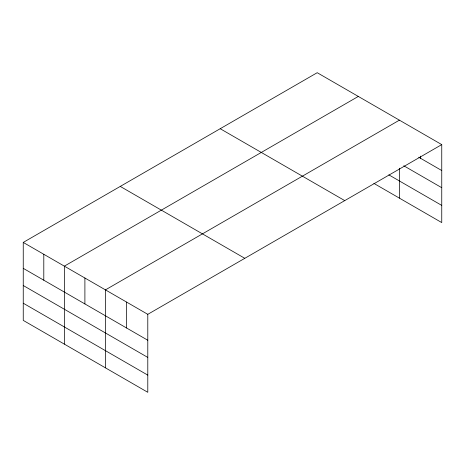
<?xml version="1.0" encoding="UTF-8"?>
<svg xmlns="http://www.w3.org/2000/svg" width="465" height="465" viewBox="0 0 465 465"><rect width="100%" height="100%" fill="white"/><g stroke="black" fill="none" stroke-linecap="round" stroke-linejoin="round"><path stroke-width="0.7" d="M441.75 144.609L317.211 72.703L23.25 242.422L23.25 320.391L147.789 392.297L147.789 314.323L441.75 144.609L441.75 222.578L373.877 183.39M358.306 96.435L64.35 266.149L64.35 344.123M399.406 120.162L105.445 289.875L105.445 367.85M418.709 157.222L441.75 170.527M403.765 165.773L441.75 187.703M388.821 174.846L441.75 205.402M220.201 128.712L344.745 200.613M120.255 186.413L244.799 258.319M23.25 242.422L147.789 314.323M23.25 268.34L147.789 340.241M23.25 285.516L147.789 357.416M23.25 303.215L147.789 375.116M420.581 156.141L420.581 158.303M399.406 168.214L399.406 198.131M126.62 302.099L126.62 328.017M84.897 278.012L84.897 303.93M43.797 254.285L43.797 280.203"/></g></svg>
